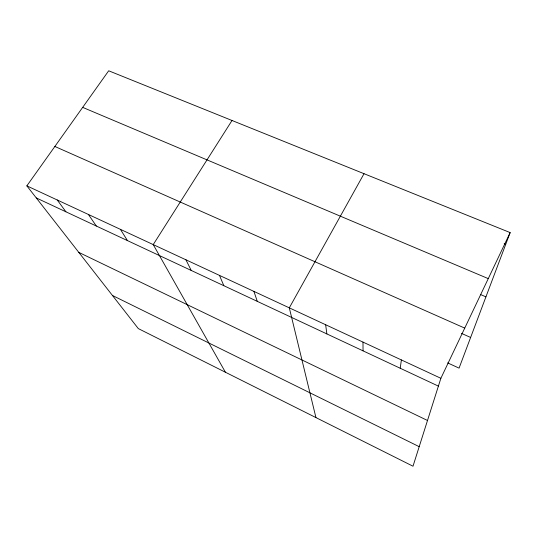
<?xml version="1.0" encoding="UTF-8"?>
<svg xmlns="http://www.w3.org/2000/svg" width="537" height="537" viewBox="0 0 537 537"><rect width="100%" height="100%" fill="white"/><g stroke="black" fill="none" stroke-linecap="round" stroke-linejoin="round"><path stroke-width="0.81" d="M400.213 368.241L401.387 359.938M510.15 232.595L440.877 378.296L413 466.217L138.318 328.597L26.85 185.862L108.696 70.783L510.15 232.595L459.068 368.127L447.67 362.905M364.032 173.699L289.302 307.842L315.937 417.585M232.018 120.489L153.226 244.597L225.419 372.235M504.169 243.771L505.7 244.395M82.671 107.373L488.267 278.622M480.561 294.551L485.931 296.854M54.868 146.473L464.733 328.114M461.505 333.39L470.627 337.458M26.85 185.862L440.877 378.296M36.274 197.931L438.4 386.116M78.805 252.39L427.499 420.484M112.455 295.478L419.196 446.67M57.244 199.986L65.923 211.806M88.417 214.478L96.318 226.03M120.395 229.339L127.47 240.61M185.923 259.794L191.232 270.447M219.479 275.394L223.842 285.711M253.92 291.403L257.297 301.364M325.644 324.737L326.865 333.92M362.992 342.096L363.046 350.849"/></g></svg>
